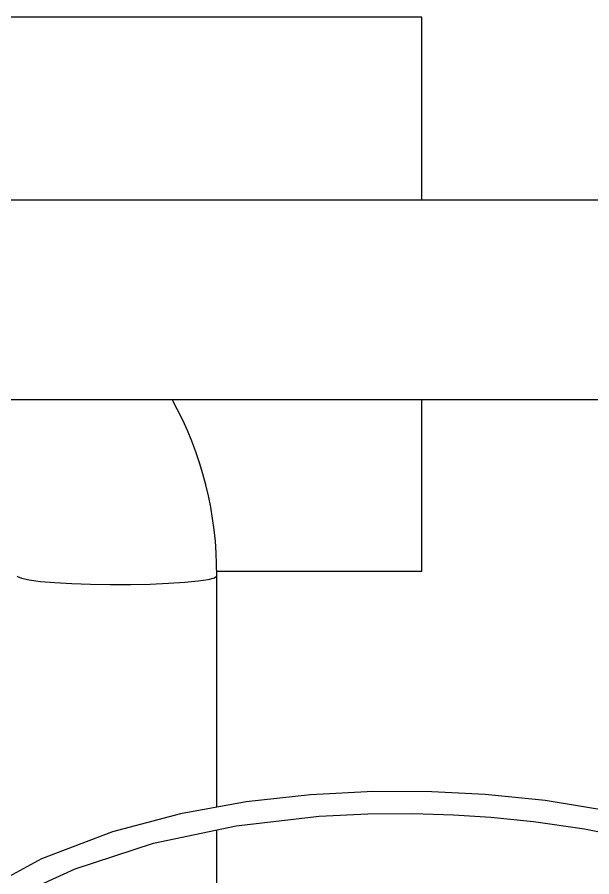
# Model space of a CAD drawing. Header units: millimetres. Extents: x 75 to 2075, y 25 to 1460.
# Drawn here: x 566.5 to 652.9, y 1117.1 to 1246.4 of the extents above; entities that cross this region are included whole.
import ezdxf

# ---------------------------------------------------------------- set-up
doc = ezdxf.new("R2010")
doc.units = ezdxf.units.MM
doc.header["$LTSCALE"] = 5

msp = doc.modelspace()

# ---------------------------------------------------------------- linework, layer by layer
at = {"color": 7, "linetype": 'Continuous', "lineweight": 25}
for p, q in [((627.337, 1246.366), (447.337, 1246.366)), ((627.337, 1218.866), (627.337, 1246.366)), ((700.67, 1218.866), (486.503, 1218.866)), ((486.503, 1188.866), (700.67, 1188.866)), ((627.337, 1163.032), (627.337, 1188.866)), ((596.483, 1163.032), (627.337, 1163.032)), ((596.503, 1127.557), (596.503, 1162.357)), ((596.503, 1094.204), (596.503, 1124.147))]:
    msp.add_line(p, q, dxfattribs=at)
at = {"color": 7, "linetype": 'Continuous', "lineweight": 25, "flags": 128}
for points in [[(566.504, 1162.356), (566.561, 1162.244), (567.13, 1161.984), (568.287, 1161.739), (569.986, 1161.52), (572.156, 1161.335), (574.709, 1161.192), (577.54, 1161.097), (580.533, 1161.053), (583.566, 1161.063), (586.515, 1161.125), (589.258, 1161.238), (591.684, 1161.397), (593.693, 1161.596), (595.203, 1161.825), (596.152, 1162.076), (596.502, 1162.339), (596.503, 1162.358)], [(687.951, 1115.762), (681.897, 1118.884), (675.796, 1121.414), (666.391, 1124.454), (656.227, 1126.857), (645.877, 1128.546), (636.846, 1129.47), (628.826, 1129.888), (620.047, 1129.917), (610.607, 1129.438), (600.908, 1128.355), (591.08, 1126.573), (580.814, 1123.838), (570.181, 1119.797), (559.655, 1114.091)], [(567.185, 1114.633), (575.22, 1118.313), (587.016, 1122.164), (599.445, 1124.762), (611.922, 1126.196), (619.219, 1126.562), (625.972, 1126.612), (632.112, 1126.423), (637.71, 1126.056), (644.148, 1125.4), (651.795, 1124.284), (660.44, 1122.536), (669.752, 1119.976), (678.196, 1116.871)]]:
    msp.add_lwpolyline(points, dxfattribs=at)
at = {"color": 7, "linetype": 'Continuous', "lineweight": 25}
msp.add_arc((542.487, 1162.813), 54.018, 359.51705, 28.83535, dxfattribs=at)

doc.saveas('drawing.dxf')
